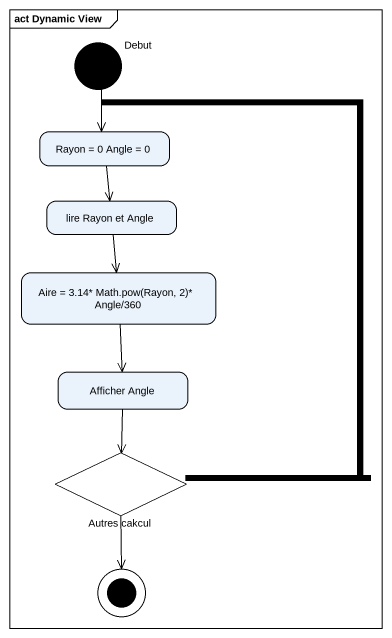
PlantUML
@startuml
mainframe act Dynamic View
hide empty description
state Debut <<start>>
state fork1 <<fork>>
state "Rayon = 0 Angle = 0" as Rayon_0_Angle_0
state fork2 <<fork>>
state "lire Rayon et Angle" as lire_Rayon_et_Angle
state "Aire = 3.14* Math.pow(Rayon, 2)* Angle/360" as Aire_3_14_Math_pow_Rayon_2
state "Afficher Angle" as Afficher_Angle
state "Autres cakcul" as Autres_cakcul <<choice>>
state fork3 <<fork>>
Debut --> Rayon_0_Angle_0
Rayon_0_Angle_0 --> lire_Rayon_et_Angle
lire_Rayon_et_Angle --> Aire_3_14_Math_pow_Rayon_2
Aire_3_14_Math_pow_Rayon_2 --> Afficher_Angle
Afficher_Angle --> Autres_cakcul
Autres_cakcul --> [*]
@enduml
